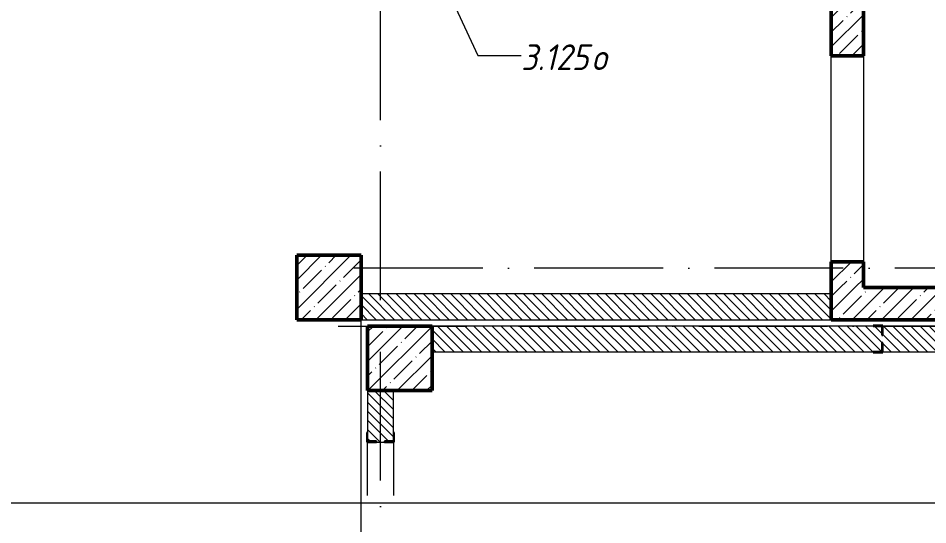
# Model space of a CAD drawing. Header units: millimetres. Extents: x -537608 to 253996, y -217170 to 186033.
# Drawn here: x -88148 to -81085, y 139778 to 143713 of the extents above; entities that cross this region are included whole.
import ezdxf

# ---------------------------------------------------------------- set-up
doc = ezdxf.new("R2010")
doc.units = ezdxf.units.MM
doc.linetypes.add('50_200_ШТРИХ_1Т_ш5_п1_п1_', pattern=[1400, 1000, -200, 0, -200])
for name, color, linetype, lineweight in [('A-FLOR-____-OTLN', 7, 'Continuous', 9), ('A-GENM-____-MCUT', 7, 'Continuous', 25), ('A-GENM-____-OTLN-1', 7, 'Continuous', 25), ('A-GLAZ-____-IDEN', 7, 'Continuous', 9), ('A-WALL-____-MCUT', 7, 'Continuous', 13), ('A-WALL-____-MCUT-2', 7, 'Continuous', 50), ('A-WALL-____-OTLN', 7, 'Continuous', 9), ('A-WALL-____-PATT-1', 7, 'Continuous', 9), ('I-WALL-____-OTLN', 7, 'Continuous', 9), ('S-COLS-____-MCUT', 7, 'Continuous', 50), ('S-COLS-____-OTLN', 7, 'Continuous', 9), ('S-GRID-____-OTLN-1', 7, '50_200_ШТРИХ_1Т_ш5_п1_п1_', 9)]:
    doc.layers.add(name, color=color, linetype=linetype, lineweight=lineweight)
doc.layers.add('G-____-____-SYMB-1', color=9, linetype='Continuous', lineweight=9, true_color=0x808080)
doc.styles.add('ISOCPEUR_I_11', font='isocpeui.ttf', dxfattribs={"width": 0.9, "height": 200})
pattern_1 = [(135, (-178684.97, 94540.114), (-35.35534, -35.35534), [])]
pattern_2 = [(45, (-178684.97, 94540.11), (-114.04925, 114.04925), []), (45, (-178570.92, 94540.11), (-114.04925, 114.04925), [201.612, -40.322, 3.353, -36.97])]

# ---------------------------------------------------------------- blocks, each defined once
blk = doc.blocks.new('BSC_Колонна _Прямоугольная - 500х500-V115-АР1_План отверстий 3 этажа в осях 1-64_Ю-ЯЯ')
at = {"layer": 'S-COLS-____-OTLN'}
h = blk.add_hatch(dxfattribs=at)
h.set_pattern_fill('FP_120', color=256, style=0, pattern_type=2)
h.set_pattern_definition([(45, (-93500, -46531.04), (-114.04925, 114.04925), []), (45, (-93385.95, -46531.04), (-114.04925, 114.04925), [201.613, -40.323, 3.353, -36.97])])
h.paths.add_polyline_path([(-250, -250), (250, -250), (250, 250), (-250, 250)], flags=0)
at = {"layer": 'S-COLS-____-MCUT'}
for p, q in [((250, 250), (-250, 250)), ((-250, 250), (-250, -250)), ((250, -250), (250, 250)), ((-250, -250), (250, -250))]:
    blk.add_line(p, q, dxfattribs=at)
blk = doc.blocks.new('BSC_Колонна _Прямоугольная - 500х500-V123-АР1_План отверстий 3 этажа в осях 1-64_Ю-ЯЯ')
at = {"layer": 'S-COLS-____-OTLN'}
h = blk.add_hatch(dxfattribs=at)
h.set_pattern_fill('FP_128', color=256, style=0, pattern_type=2)
h.set_pattern_definition([(45, (-92950, -47081.04), (-114.04925, 114.04925), []), (45, (-92835.95, -47081.04), (-114.04925, 114.04925), [201.613, -40.323, 3.353, -36.97])])
h.paths.add_polyline_path([(-250, -250), (250, -250), (250, 250), (-250, 250)], flags=0)
at = {"layer": 'S-COLS-____-MCUT'}
for p, q in [((250, 250), (-250, 250)), ((-250, 250), (-250, -250)), ((250, -250), (250, 250)), ((-250, -250), (250, -250))]:
    blk.add_line(p, q, dxfattribs=at)
blk = doc.blocks.new('Фахверк_СКБ_Уголок - 200_3550-28267367-АР1_План отверстий 3 этажа в осях 1-64_Ю-ЯЯ')
at = {"layer": 'A-GENM-____-MCUT'}
for p, q in [((200, 156), (125, 156)), ((125, 156), (125, 81)), ((131, 81), (131, 150)), ((131, 150), (200, 150)), ((200, 150), (200, 156)), ((125, 81), (131, 81)), ((131, 19), (125, 19)), ((125, 19), (125, -56)), ((131, -50), (131, 19)), ((125, -56), (200, -56)), ((200, -50), (131, -50)), ((200, -56), (200, -50))]:
    blk.add_line(p, q, dxfattribs=at)
blk = doc.blocks.new('Фахверк_СКБ_Уголок - 200_3960-28268576-АР1_План отверстий 3 этажа в осях 1-64_Ю-ЯЯ')
at = {"layer": 'A-GENM-____-MCUT'}
for p, q in [((200, 156), (125, 156)), ((125, 156), (125, 81)), ((131, 81), (131, 150)), ((131, 150), (200, 150)), ((200, 150), (200, 156)), ((125, 81), (131, 81)), ((131, 19), (125, 19)), ((125, 19), (125, -56)), ((131, -50), (131, 19)), ((125, -56), (200, -56)), ((200, -50), (131, -50)), ((200, -56), (200, -50))]:
    blk.add_line(p, q, dxfattribs=at)

msp = doc.modelspace()

# ---------------------------------------------------------------- hatches: boundary and pattern name
at = {"layer": 'A-WALL-____-PATT-1'}
h = msp.add_hatch(dxfattribs=at)
h.set_pattern_fill('FP_12', color=256, style=0, pattern_type=2)
h.set_pattern_definition(pattern_2)
h.paths.add_polyline_path([(-81834.9702, 141621.1558), (-81584.9702, 141621.1558), (-81584.9702, 141821.1558), (-81834.9702, 141821.1558)], flags=0)
h.paths.add_polyline_path([(-81584.9702, 143421.1558), (-81584.9702, 144271.1558), (-81834.9702, 144271.1558), (-81834.9702, 143421.1558)], flags=0)
h = msp.add_hatch(dxfattribs=at)
h.set_pattern_fill('FP_12', color=256, style=0, pattern_type=2)
h.set_pattern_definition(pattern_2)
h.paths.add_polyline_path([(-77434.9702, 141371.1558), (-77434.9702, 141621.1558), (-81834.9702, 141621.1558), (-81834.9702, 141371.1558), (-77953.5317, 141371.1558)], flags=0)
h = msp.add_hatch(dxfattribs=at)
h.set_pattern_fill('FP_9', color=256, style=0, pattern_type=2)
h.set_pattern_definition(pattern_1)
h.paths.add_polyline_path([(-81834.9702, 141371.1558), (-81834.9702, 141571.1558), (-85484.9702, 141571.1558), (-85484.9702, 141371.1558), (-83255.9246, 141371.1558)], flags=0)
h = msp.add_hatch(dxfattribs=at)
h.set_pattern_fill('FP_9', color=256, style=0, pattern_type=2)
h.set_pattern_definition(pattern_1)
h.paths.add_polyline_path([(-77934.9702, 141121.1558), (-77934.9702, 141321.1558), (-81434.9702, 141321.1558), (-81434.9702, 141252.1558), (-81440.9702, 141252.1558), (-81440.9702, 141321.1558), (-84934.9702, 141321.1558), (-84934.9702, 141121.1558), (-81440.9702, 141121.1558), (-81440.9702, 141190.1558), (-81434.9702, 141190.1558), (-81434.9702, 141121.1558), (-77953.5317, 141121.1558)], flags=0)
h = msp.add_hatch(dxfattribs=at)
h.set_pattern_fill('FP_9', color=256, style=0, pattern_type=2)
h.set_pattern_definition(pattern_1)
h.paths.add_polyline_path([(-85434.9702, 137471.1558), (-85234.9702, 137471.1558), (-85234.9702, 138071.1558), (-85434.9702, 138071.1558), (-85434.9702, 138040.4432)], flags=0)
h.paths.add_polyline_path([(-85365.9702, 138471.1558), (-85303.9702, 138471.1558), (-85303.9702, 138477.1558), (-85234.9702, 138477.1558), (-85235.9302, 138715.1558), (-85303.9702, 138715.1558), (-85303.9702, 138721.1558), (-85365.9702, 138721.1558), (-85365.9702, 138715.1558), (-85434.9702, 138715.1558), (-85434.9702, 138477.1558), (-85365.9702, 138477.1558)], flags=0)
h.paths.add_polyline_path([(-85365.9702, 140421.1558), (-85303.9702, 140421.1558), (-85303.9702, 140427.1558), (-85234.9702, 140427.1558), (-85234.9702, 140821.1558), (-85434.9702, 140821.1558), (-85434.9702, 140427.1558), (-85365.9702, 140427.1558)], flags=0)

# ---------------------------------------------------------------- linework, layer by layer
at = {"layer": 'A-FLOR-____-OTLN'}
msp.add_line((-85484.9702, 138021.1558), (-85484.9702, 141371.1558), dxfattribs=at)
at = {"layer": 'A-GLAZ-____-IDEN'}
for p, q in [((-84784.9702, 143871.1558), (-84578.8619, 143422.1995)), ((-84578.8619, 143422.1995), (-84242.7397, 143422.1995))]:
    msp.add_line(p, q, dxfattribs=at)
at = {"layer": 'A-WALL-____-MCUT'}
for p, q in [((-81834.9702, 141571.1558), (-85484.9702, 141571.1558)), ((-85484.9702, 141371.1558), (-81834.9702, 141371.1558)), ((-81509.9702, 141321.1558), (-84934.9702, 141321.1558)), ((-77934.9702, 141321.1558), (-81434.9702, 141321.1558)), ((-84934.9702, 141121.1558), (-81509.9702, 141121.1558)), ((-81434.9702, 141121.1558), (-77934.9702, 141121.1558)), ((-85434.9702, 140821.1558), (-85434.9702, 140496.1558)), ((-85234.9702, 140496.1558), (-85234.9702, 140821.1558)), ((-85365.9702, 140421.1558), (-85303.9702, 140421.1558))]:
    msp.add_line(p, q, dxfattribs=at)
at = {"layer": 'A-WALL-____-MCUT-2'}
for p, q in [((-81834.9702, 144521.1558), (-81834.9702, 143421.1558)), ((-81584.9702, 143421.1558), (-81584.9702, 144271.1558)), ((-81834.9702, 143421.1558), (-81584.9702, 143421.1558)), ((-81584.9702, 141821.1558), (-81834.9702, 141821.1558)), ((-81834.9702, 141821.1558), (-81834.9702, 141371.1558)), ((-81584.9702, 141621.1558), (-81584.9702, 141821.1558)), ((-77434.9702, 141621.1558), (-81584.9702, 141621.1558)), ((-81834.9702, 141371.1558), (-77434.9702, 141371.1558))]:
    msp.add_line(p, q, dxfattribs=at)
at = {"layer": 'A-WALL-____-OTLN'}
for p, q in [((-81834.9702, 141821.1558), (-81834.9702, 143421.1558)), ((-81584.9702, 143421.1558), (-81584.9702, 141821.1558))]:
    msp.add_line(p, q, dxfattribs=at)
at = {"layer": 'G-____-____-SYMB-1'}
msp.add_line((-79936.7702, 139946.44), (-96741.9724, 139946.44), dxfattribs=at)
at = {"layer": 'I-WALL-____-OTLN'}
for p, q in [((-85434.9702, 140006.1558), (-85434.9702, 140421.1558)), ((-85234.9702, 140421.1558), (-85234.9702, 140006.1558))]:
    msp.add_line(p, q, dxfattribs=at)
at = {"layer": 'S-GRID-____-OTLN-1'}
for p, q in [((-85334.9702, 134521.1558), (-85334.9702, 185432.9652)), ((-74740.5729, 141771.1558), (-85663.7058, 141771.1558)), ((-85663.7058, 141321.1558), (-74610.5636, 141321.1558))]:
    msp.add_line(p, q, dxfattribs=at)

# ---------------------------------------------------------------- block references
at = {"layer": 'A-GENM-____-OTLN-1'}
for name, p, rotation in [('Фахверк_СКБ_Уголок - 200_3550-28267367-АР1_План отверстий 3 этажа в осях 1-64_Ю-ЯЯ', (-81309.9702, 141271.1558), 180), ('Фахверк_СКБ_Уголок - 200_3960-28268576-АР1_План отверстий 3 этажа в осях 1-64_Ю-ЯЯ', (-85284.9702, 140296.1558), 89.9999999999999)]:
    msp.add_blockref(name, p, dxfattribs=dict(at, rotation=rotation))
at = {"layer": 'S-COLS-____-OTLN'}
for name, p in [('BSC_Колонна _Прямоугольная - 500х500-V123-АР1_План отверстий 3 этажа в осях 1-64_Ю-ЯЯ', (-85734.9702, 141621.1558)), ('BSC_Колонна _Прямоугольная - 500х500-V115-АР1_План отверстий 3 этажа в осях 1-64_Ю-ЯЯ', (-85184.9702, 141071.1558))]:
    msp.add_blockref(name, p, dxfattribs=at)

# ---------------------------------------------------------------- texts
at = {"layer": 'A-GLAZ-____-IDEN', "char_height": 200, "attachment_point": 1, "style": 'ISOCPEUR_I_11'}
for s, insert, width in [('3.125', (-84242.7397, 143509.8141), 663.79725), ('\\fISOCPEUR|b0|i1|c204|p34|;\\W.9;о', (-83695.0522, 143509.8141), 158.734125)]:
    msp.add_mtext(s, dxfattribs=dict(at, insert=insert, width=width))

doc.saveas('drawing.dxf')
